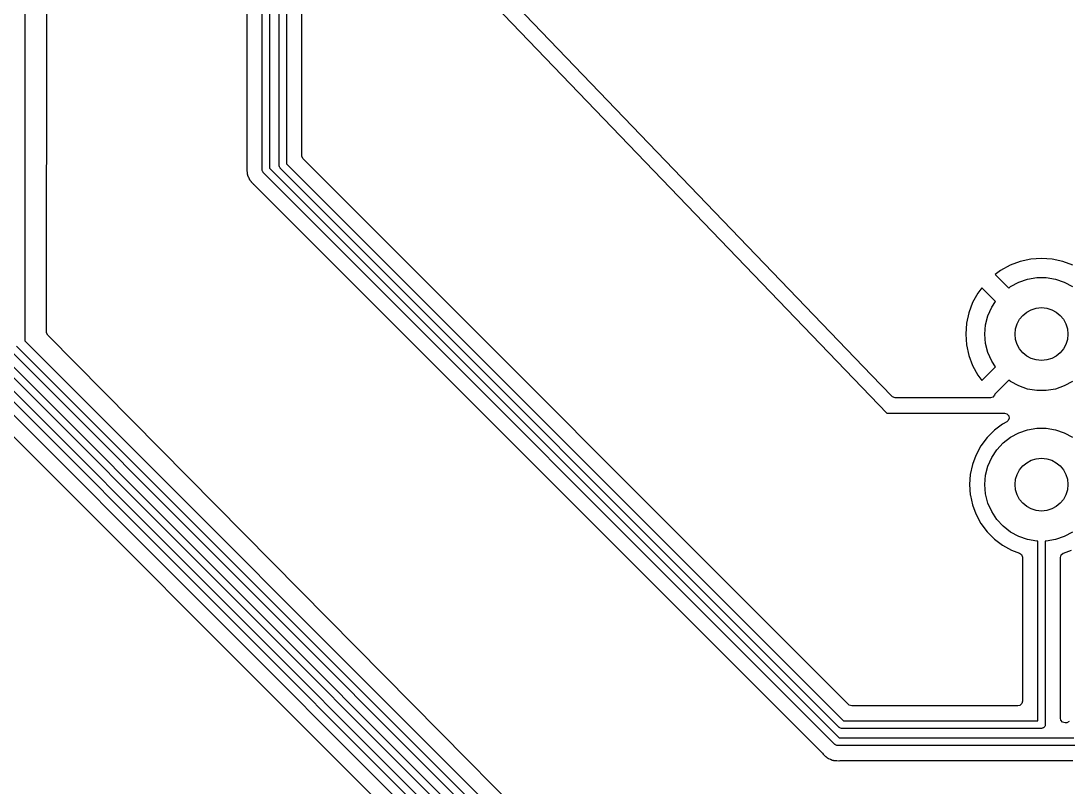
# Model space of a CAD drawing. Extents: x 0.71 to 7.56, y -5.16 to -0.79.
# Drawn here: x 5.849 to 6.941, y -4.055 to -3.257 of the extents above; entities that cross this region are included whole.
import ezdxf

# ---------------------------------------------------------------- set-up
doc = ezdxf.new("R2010")
doc.units = 0
doc.header["$MEASUREMENT"] = 0
doc.layers.add('BLACK', color=7, linetype='CONTINUOUS')

msp = doc.modelspace()

# ---------------------------------------------------------------- linework, layer by layer
at = {"layer": 'BLACK', "linetype": 'CONTINUOUS'}
for p, q in [((5.85335, -2.80716), (5.85335, -3.59012)), ((5.87599, -3.58067), (5.87693, -2.997)), ((6.73611, -3.62582), (6.2242, -3.09337)), ((6.2126, -3.10433), (6.75197, -3.66535)), ((6.08502, -3.19826), (6.08502, -3.40917)), ((6.10079, -3.41181), (6.10079, -3.18945)), ((6.10866, -3.18782), (6.10866, -3.41018)), ((6.1185, -3.40726), (6.1185, -3.18782)), ((6.12638, -3.18945), (6.12638, -3.40563)), ((6.14215, -3.39707), (6.14215, -3.19826)), ((6.12638, -3.40563), (6.70697, -3.98622)), ((6.14226, -3.39811), (6.14215, -3.39707)), ((6.14358, -3.40052), (6.14226, -3.39811)), ((6.71207, -3.96902), (6.14358, -3.40052)), ((6.08491, -3.4102), (6.08487, -3.41039)), ((6.08487, -3.41039), (6.08487, -3.41039)), ((6.08487, -3.41039), (6.08487, -3.41039)), ((6.08487, -3.41039), (6.08501, -3.41243)), ((6.08502, -3.40917), (6.08491, -3.4102)), ((6.08501, -3.41243), (6.08502, -3.4126)), ((6.08502, -3.4126), (6.08502, -3.41322)), ((6.08502, -3.41322), (6.08511, -3.41383)), ((6.08511, -3.41383), (6.08513, -3.41401)), ((6.08513, -3.41401), (6.08527, -3.41604)), ((6.08527, -3.41604), (6.08534, -3.41622)), ((6.08534, -3.41622), (6.0856, -3.41723)), ((6.10089, -3.41211), (6.10079, -3.41181)), ((6.10084, -3.41243), (6.10089, -3.41211)), ((6.10125, -3.41325), (6.10084, -3.41243)), ((6.10154, -3.41413), (6.10125, -3.41325)), ((6.1018, -3.41431), (6.10154, -3.41413)), ((6.10194, -3.41459), (6.1018, -3.41431)), ((6.698, -4.01066), (6.10194, -3.41459)), ((6.10866, -3.41018), (6.70242, -4.00394)), ((6.1186, -3.40756), (6.1185, -3.40726)), ((6.11855, -3.40787), (6.1186, -3.40756)), ((6.11897, -3.40869), (6.11855, -3.40787)), ((6.11926, -3.40957), (6.11897, -3.40869)), ((6.11951, -3.40976), (6.11926, -3.40957)), ((6.11966, -3.41004), (6.11951, -3.40976)), ((6.70256, -3.99294), (6.11966, -3.41004)), ((6.0856, -3.41723), (6.08562, -3.41742)), ((6.08562, -3.41742), (6.08562, -3.41742)), ((6.08562, -3.41742), (6.08647, -3.41928)), ((6.08647, -3.41928), (6.08654, -3.41944)), ((6.08654, -3.41944), (6.08725, -3.42135)), ((6.08725, -3.42135), (6.08737, -3.4215)), ((6.08737, -3.4215), (6.0879, -3.4224)), ((6.0879, -3.4224), (6.08798, -3.42257)), ((6.08798, -3.42257), (6.08798, -3.42257)), ((6.08798, -3.42257), (6.08798, -3.42257)), ((6.08798, -3.42257), (6.08931, -3.42412)), ((6.08931, -3.42412), (6.08942, -3.42425)), ((6.08942, -3.42425), (6.08979, -3.42475)), ((6.08979, -3.42475), (6.08979, -3.42475)), ((6.08979, -3.42475), (6.09023, -3.42518)), ((6.09023, -3.42518), (6.09035, -3.42531)), ((6.09035, -3.42531), (6.09145, -3.42658)), ((6.09145, -3.42658), (6.09169, -3.42686)), ((6.09169, -3.42686), (6.09169, -3.42686)), ((6.09169, -3.42686), (6.09185, -3.42696)), ((6.09185, -3.42696), (6.09266, -3.42761)), ((6.09266, -3.42761), (6.68498, -4.01994)), ((6.91339, -3.50413), (6.90215, -3.50493)), ((6.92462, -3.50493), (6.91339, -3.50413)), ((6.91339, -3.50413), (6.91339, -3.50413)), ((6.88059, -3.51126), (6.87071, -3.51666)), ((6.89115, -3.50733), (6.88059, -3.51126)), ((6.90215, -3.50493), (6.89115, -3.50733)), ((6.93563, -3.50733), (6.92462, -3.50493)), ((6.94618, -3.51126), (6.93563, -3.50733)), ((6.87071, -3.51666), (6.8651, -3.52086)), ((6.8651, -3.52086), (6.8651, -3.52086)), ((6.8651, -3.52086), (6.87928, -3.53504)), ((6.87071, -3.51666), (6.87071, -3.51666)), ((6.88966, -3.52899), (6.89889, -3.52582)), ((6.89889, -3.52582), (6.90851, -3.52422)), ((6.90851, -3.52422), (6.91826, -3.52422)), ((6.91826, -3.52422), (6.92788, -3.52582)), ((6.92788, -3.52582), (6.93711, -3.52899)), ((6.85118, -3.53478), (6.84698, -3.54039)), ((6.86536, -3.54897), (6.85118, -3.53478)), ((6.85118, -3.53478), (6.85118, -3.53478)), ((6.87928, -3.53504), (6.88109, -3.53363)), ((6.88109, -3.53363), (6.88966, -3.52899)), ((6.93711, -3.52899), (6.94569, -3.53363)), ((6.84698, -3.54039), (6.84158, -3.55028)), ((6.84698, -3.54039), (6.84698, -3.54039)), ((6.84158, -3.55028), (6.83764, -3.56083)), ((6.85753, -3.5639), (6.86145, -3.55496)), ((6.86145, -3.55496), (6.86536, -3.54897)), ((6.83764, -3.56083), (6.83525, -3.57184)), ((6.85514, -3.57335), (6.85753, -3.5639)), ((6.83525, -3.57184), (6.83444, -3.58307)), ((6.85433, -3.58307), (6.85514, -3.57335)), ((5.85335, -3.59012), (6.76618, -4.50295)), ((5.87609, -3.58169), (5.87599, -3.58067)), ((5.8774, -3.58411), (5.87609, -3.58169)), ((6.31526, -4.027), (5.8774, -3.58411)), ((6.83444, -3.58307), (6.83444, -3.58307)), ((6.83444, -3.58307), (6.83525, -3.59431)), ((6.85514, -3.59279), (6.85433, -3.58307)), ((5.83563, -3.59746), (6.78005, -4.54188)), ((6.76066, -4.51135), (5.84495, -3.59564)), ((6.83525, -3.59431), (6.83764, -3.60531)), ((6.85753, -3.60225), (6.85514, -3.59279)), ((6.86145, -3.61118), (6.85753, -3.60225)), ((5.8002, -3.61213), (6.59403, -4.40597)), ((6.64469, -4.44549), (5.80951, -3.61031)), ((5.81791, -3.6048), (6.65309, -4.43997)), ((6.77165, -4.5474), (5.82723, -3.60298)), ((6.83764, -3.60531), (6.84158, -3.61586)), ((6.86536, -3.61717), (6.86145, -3.61118)), ((6.58563, -4.41149), (5.7918, -3.61765)), ((6.84158, -3.61586), (6.84698, -3.62575)), ((6.85118, -3.63136), (6.86536, -3.61717)), ((5.78219, -3.63035), (6.17574, -4.0239)), ((6.75733, -3.64789), (6.73611, -3.62582)), ((6.84698, -3.62575), (6.84698, -3.62575)), ((6.84698, -3.62575), (6.85118, -3.63136)), ((6.85118, -3.63136), (6.85118, -3.63136)), ((6.87928, -3.6311), (6.86468, -3.64569)), ((6.88109, -3.63251), (6.87928, -3.6311)), ((6.88966, -3.63715), (6.88109, -3.63251)), ((6.94569, -3.63251), (6.93711, -3.63715)), ((6.86468, -3.64569), (6.86443, -3.64685)), ((6.89889, -3.64032), (6.88966, -3.63715)), ((6.90851, -3.64192), (6.89889, -3.64032)), ((6.91826, -3.64192), (6.90851, -3.64192)), ((6.92788, -3.64032), (6.91826, -3.64192)), ((6.93711, -3.63715), (6.92788, -3.64032)), ((6.75821, -3.64861), (6.75733, -3.64789)), ((6.76084, -3.64939), (6.75821, -3.64861)), ((6.86015, -3.64939), (6.76084, -3.64939)), ((6.86249, -3.64879), (6.86015, -3.64939)), ((6.86443, -3.64685), (6.86249, -3.64879)), ((6.75197, -3.66535), (6.87476, -3.66535)), ((6.87476, -3.66535), (6.8774, -3.66613)), ((6.8774, -3.66613), (6.87921, -3.66821)), ((6.87283, -3.67685), (6.86426, -3.68327)), ((6.8771, -3.67452), (6.87283, -3.67685)), ((6.87283, -3.67685), (6.87283, -3.67685)), ((6.87845, -3.67343), (6.8771, -3.67452)), ((6.8796, -3.67093), (6.87845, -3.67343)), ((6.87921, -3.66821), (6.8796, -3.67093)), ((6.86426, -3.68327), (6.85669, -3.69084)), ((6.86426, -3.68327), (6.86426, -3.68327)), ((6.88109, -3.69052), (6.88966, -3.68588)), ((6.88966, -3.68588), (6.89889, -3.68271)), ((6.89889, -3.68271), (6.90851, -3.68111)), ((6.90851, -3.68111), (6.91826, -3.68111)), ((6.91826, -3.68111), (6.92788, -3.68271)), ((6.92788, -3.68271), (6.93711, -3.68588)), ((6.93711, -3.68588), (6.94569, -3.69052)), ((6.85028, -3.69941), (6.84515, -3.7088)), ((6.85669, -3.69084), (6.85028, -3.69941)), ((6.85028, -3.69941), (6.85028, -3.69941)), ((6.85669, -3.69084), (6.85669, -3.69084)), ((6.86678, -3.70369), (6.87339, -3.69651)), ((6.87339, -3.69651), (6.88109, -3.69052)), ((6.84515, -3.7088), (6.84381, -3.7124)), ((6.86145, -3.71185), (6.86678, -3.70369)), ((6.84141, -3.71883), (6.83914, -3.72928)), ((6.84381, -3.7124), (6.84141, -3.71883)), ((6.84141, -3.71883), (6.84141, -3.71883)), ((6.84141, -3.71883), (6.84141, -3.71883)), ((6.85514, -3.73024), (6.85753, -3.72079)), ((6.85753, -3.72079), (6.86145, -3.71185)), ((6.83914, -3.72928), (6.83837, -3.73996)), ((6.83914, -3.72928), (6.83914, -3.72928)), ((6.85433, -3.73996), (6.85514, -3.73024)), ((6.83837, -3.73996), (6.83837, -3.73996)), ((6.83837, -3.73996), (6.83914, -3.75064)), ((6.85514, -3.74968), (6.85433, -3.73996)), ((6.83914, -3.75064), (6.83914, -3.75064)), ((6.83914, -3.75064), (6.83926, -3.7512)), ((6.83926, -3.7512), (6.84141, -3.76109)), ((6.85753, -3.75914), (6.85514, -3.74968)), ((6.84141, -3.76109), (6.84381, -3.76752)), ((6.86145, -3.76807), (6.85753, -3.75914)), ((6.84381, -3.76752), (6.84515, -3.77112)), ((6.84515, -3.77112), (6.85028, -3.78052)), ((6.86678, -3.77623), (6.86145, -3.76807)), ((6.87339, -3.78341), (6.86678, -3.77623)), ((6.85028, -3.78052), (6.85028, -3.78052)), ((6.85028, -3.78052), (6.85028, -3.78052)), ((6.85028, -3.78052), (6.85669, -3.78908)), ((6.88109, -3.7894), (6.87339, -3.78341)), ((6.85669, -3.78908), (6.85669, -3.78908)), ((6.85669, -3.78908), (6.85669, -3.78908)), ((6.85669, -3.78908), (6.86426, -3.79665)), ((6.86426, -3.79665), (6.86426, -3.79665)), ((6.86426, -3.79665), (6.86426, -3.79665)), ((6.86426, -3.79665), (6.87283, -3.80307)), ((6.88966, -3.79404), (6.88109, -3.7894)), ((6.89889, -3.79721), (6.88966, -3.79404)), ((6.90851, -3.79881), (6.89889, -3.79721)), ((6.90945, -3.79881), (6.90851, -3.79881)), ((6.90945, -3.98622), (6.90945, -3.79881)), ((6.91826, -3.79881), (6.91732, -3.79881)), ((6.91732, -3.79881), (6.91732, -3.99016)), ((6.92788, -3.79721), (6.91826, -3.79881)), ((6.93711, -3.79404), (6.92788, -3.79721)), ((6.94569, -3.7894), (6.93711, -3.79404)), ((6.87283, -3.80307), (6.87283, -3.80307)), ((6.87283, -3.80307), (6.87283, -3.80307)), ((6.87283, -3.80307), (6.88222, -3.8082)), ((6.88222, -3.8082), (6.88222, -3.8082)), ((6.88222, -3.8082), (6.88222, -3.8082)), ((6.88222, -3.8082), (6.88222, -3.8082)), ((6.88222, -3.8082), (6.89051, -3.81128)), ((6.93627, -3.81128), (6.94455, -3.8082)), ((6.89051, -3.81128), (6.89271, -3.81293)), ((6.89271, -3.81293), (6.89367, -3.81551)), ((6.89367, -3.81551), (6.89368, -3.81586)), ((6.89368, -3.81586), (6.89368, -3.96557)), ((6.93309, -3.81586), (6.93387, -3.81322)), ((6.93309, -3.98329), (6.93309, -3.81586)), ((6.93387, -3.81322), (6.93594, -3.81142)), ((6.93594, -3.81142), (6.93627, -3.81128)), ((6.71289, -3.96968), (6.71207, -3.96902)), ((6.71553, -3.97045), (6.71289, -3.96968)), ((6.8888, -3.97045), (6.71553, -3.97045)), ((6.89083, -3.97001), (6.8888, -3.97045)), ((6.89291, -3.96821), (6.89083, -3.97001)), ((6.89368, -3.96557), (6.89291, -3.96821)), ((6.93353, -3.98532), (6.93309, -3.98329)), ((6.70284, -3.99309), (6.70256, -3.99294)), ((6.70303, -3.99334), (6.70284, -3.99309)), ((6.7039, -3.99363), (6.70303, -3.99334)), ((6.70473, -3.99405), (6.7039, -3.99363)), ((6.70504, -3.994), (6.70473, -3.99405)), ((6.70534, -3.99409), (6.70504, -3.994)), ((6.91339, -3.99409), (6.70534, -3.99409)), ((6.70697, -3.98622), (6.90945, -3.98622)), ((6.91398, -3.9939), (6.91339, -3.99409)), ((6.9146, -3.9939), (6.91398, -3.9939)), ((6.91511, -3.99354), (6.9146, -3.9939)), ((6.9157, -3.99334), (6.91511, -3.99354)), ((6.91607, -3.99284), (6.9157, -3.99334)), ((6.91657, -3.99247), (6.91607, -3.99284)), ((6.91676, -3.99188), (6.91657, -3.99247)), ((6.91713, -3.99137), (6.91676, -3.99188)), ((6.91732, -3.99016), (6.91713, -3.99075)), ((6.91713, -3.99075), (6.91713, -3.99137)), ((6.93533, -3.98739), (6.93353, -3.98532)), ((6.93797, -3.98817), (6.93533, -3.98739)), ((6.93863, -3.98817), (6.93797, -3.98817)), ((6.93967, -3.98806), (6.93863, -3.98817)), ((6.94209, -3.98674), (6.93967, -3.98806)), ((6.70242, -4.00394), (6.94719, -4.00394)), ((6.69829, -4.0108), (6.698, -4.01066)), ((6.69847, -4.01106), (6.69829, -4.0108)), ((6.69935, -4.01134), (6.69847, -4.01106)), ((6.70017, -4.01176), (6.69935, -4.01134)), ((6.70049, -4.01171), (6.70017, -4.01176)), ((6.70079, -4.01181), (6.70049, -4.01171)), ((6.94882, -4.01181), (6.70079, -4.01181)), ((6.17574, -4.0239), (6.56843, -4.41659)), ((6.55295, -4.26742), (6.31526, -4.027)), ((6.68498, -4.01994), (6.68564, -4.02075)), ((6.68564, -4.02075), (6.68574, -4.02091)), ((6.68574, -4.02091), (6.68574, -4.02091)), ((6.68574, -4.02091), (6.68729, -4.02225)), ((6.68729, -4.02225), (6.68741, -4.02237)), ((6.68741, -4.02237), (6.68785, -4.0228)), ((6.68785, -4.0228), (6.68785, -4.0228)), ((6.68785, -4.0228), (6.68785, -4.0228)), ((6.68785, -4.0228), (6.68835, -4.02317)), ((6.68835, -4.02317), (6.68848, -4.02328)), ((6.68848, -4.02328), (6.68968, -4.02433)), ((6.68968, -4.02433), (6.69002, -4.02462)), ((6.69002, -4.02462), (6.6902, -4.0247)), ((6.6902, -4.0247), (6.69109, -4.02523)), ((6.69109, -4.02523), (6.69125, -4.02535)), ((6.69125, -4.02535), (6.69316, -4.02606)), ((6.69316, -4.02606), (6.69332, -4.02613)), ((6.69332, -4.02613), (6.69419, -4.02652)), ((6.69419, -4.02652), (6.69518, -4.02697)), ((6.69518, -4.02697), (6.69518, -4.02697)), ((6.69518, -4.02697), (6.69518, -4.02698)), ((6.69518, -4.02698), (6.69537, -4.027)), ((6.69537, -4.027), (6.69638, -4.02726)), ((6.69638, -4.02726), (6.69656, -4.02733)), ((6.69656, -4.02733), (6.69859, -4.02747)), ((6.69859, -4.02747), (6.69877, -4.02749)), ((6.69877, -4.02749), (6.69938, -4.02758)), ((6.69938, -4.02758), (6.7, -4.02758)), ((6.7, -4.02758), (6.70017, -4.02758)), ((6.70017, -4.02758), (6.70221, -4.02773)), ((6.70221, -4.02773), (6.70239, -4.02769)), ((6.70239, -4.02769), (6.70343, -4.02758)), ((6.70343, -4.02758), (6.94618, -4.02758))]:
    msp.add_line(p, q, dxfattribs=at)
at = {"layer": 'BLACK'}
for centre in [(6.91339, -3.58307), (6.91339, -3.73996)]:
    msp.add_circle(centre, 0.027559, dxfattribs=at)

doc.saveas('drawing.dxf')
